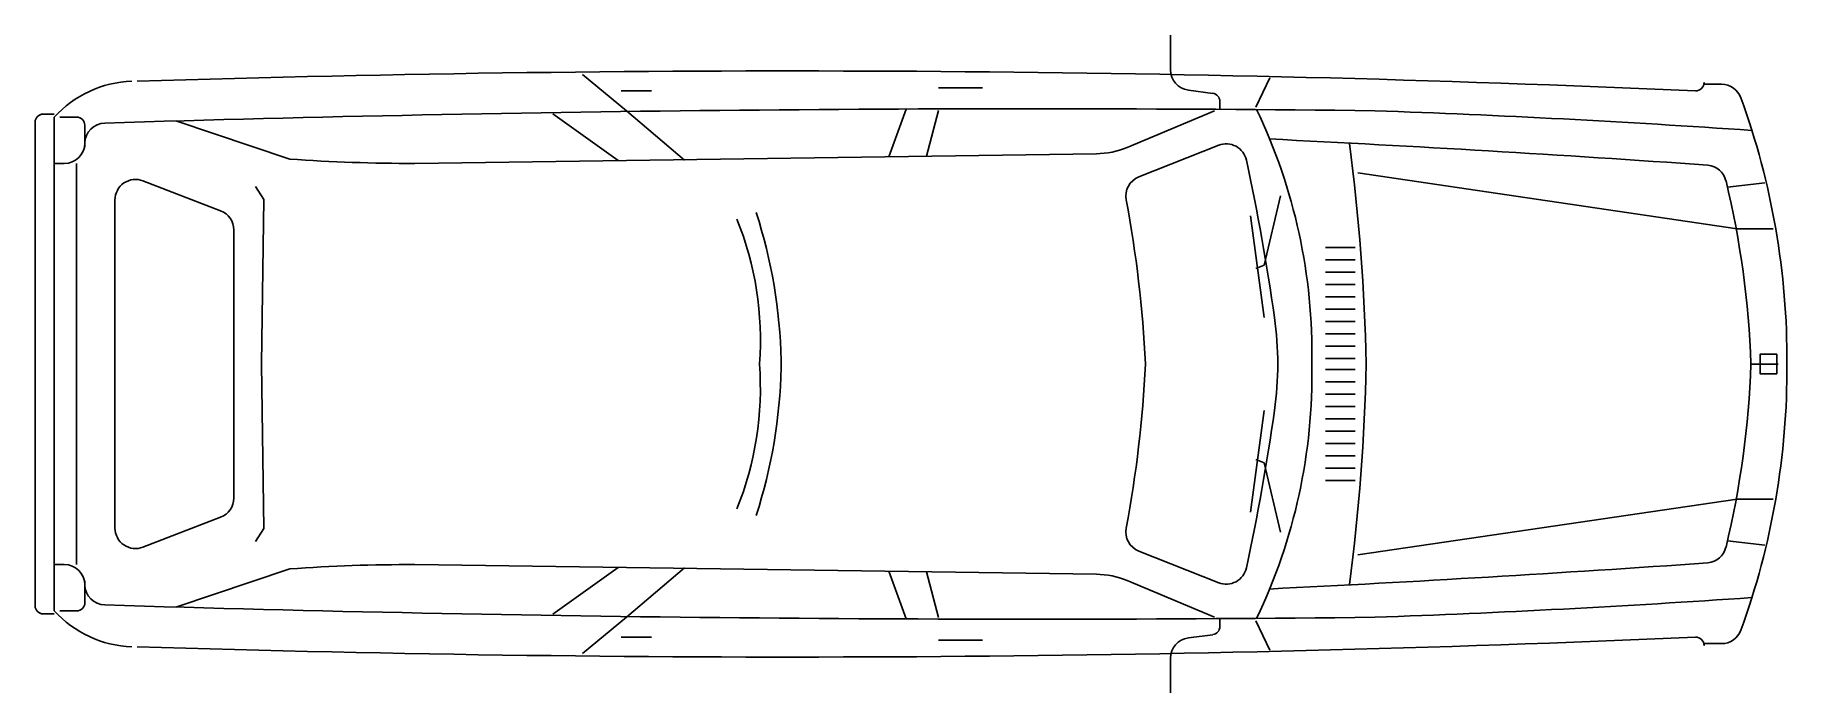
# Model space of a CAD drawing. Extents: x -4.49 to 0, y -0.84 to 0.84.
import ezdxf

# ---------------------------------------------------------------- set-up
doc = ezdxf.new("R2010")
doc.units = 0
doc.header["$LTSCALE"] = 100
doc.header["$MEASUREMENT"] = 0
doc.layers.add('C-CARRO', color=2, linetype='CONTINUOUS')

msp = doc.modelspace()

# ---------------------------------------------------------------- linework, layer by layer
at = {"layer": 'C-CARRO', "linetype": 'CONTINUOUS'}
for p, q in [((-1.5794, 0.8423), (-1.5794, 0.7534)), ((-2.973, 0.6484), (-3.0856, 0.7415)), ((-1.3606, 0.6572), (-1.3252, 0.7326)), ((-2.9869, 0.6993), (-2.9087, 0.6993)), ((-2.1733, 0.7071), (-2.0607, 0.7071)), ((-1.5335, 0.7011), (-1.4711, 0.6929)), ((-4.4388, 0.6398), (-4.467, 0.6398)), ((-4.4388, 0.0089), (-4.4388, 0.6317)), ((-2.9942, 0.5207), (-3.1613, 0.6406)), ((-2.824, 0.522), (-2.973, 0.6484)), ((-2.3008, 0.5301), (-2.2563, 0.6522)), ((-2.204, 0.5318), (-2.1733, 0.6487)), ((-1.4528, 0.672), (-1.4528, 0.652)), ((-4.4881, 0.0166), (-4.4881, 0.6187)), ((-4.382, 0.0166), (-4.382, 0.5131)), ((-4.2116, 0.4688), (-4.0126, 0.3921)), ((-1.099, 0.4888), (-0.1275, 0.3458)), ((-0.1522, 0.4524), (-0.0568, 0.4633)), ((-4.2833, 0), (-4.2833, 0.4197)), ((-1.2973, 0.43), (-1.3392, 0.2527)), ((-1.3392, 0.1186), (-1.3746, 0.379)), ((-3.9789, 0.3429), (-3.9789, 0.0089)), ((-0.1275, 0.3458), (-0.0354, 0.3458)), ((-1.1819, 0.2981), (-1.1065, 0.2981)), ((-1.3392, 0.2527), (-1.3606, 0.2438)), ((-1.1819, 0.2665), (-1.1065, 0.2665)), ((-1.1819, 0.2349), (-1.1065, 0.2349)), ((-1.1819, 0.2032), (-1.1065, 0.2032)), ((-1.1819, 0.1716), (-1.1065, 0.1716)), ((-1.1819, 0.14), (-1.1065, 0.14)), ((-1.1819, 0.1083), (-1.1065, 0.1083)), ((-1.1819, 0.0767), (-1.1065, 0.0767)), ((-1.1819, 0.0451), (-1.1065, 0.0451)), ((-4.4881, -0.018), (-4.4881, 0.0166)), ((-4.4388, 0.013), (-4.4388, -0.6331)), ((-4.382, 0.021), (-4.382, -0.5145)), ((-1.1819, 0.0134), (-1.1065, 0.0134)), ((-4.4881, -0.018), (-4.4881, -0.6201)), ((-3.9081, -0.0014), (-3.9016, -0.4225)), ((-1.1819, -0.0148), (-1.1065, -0.0148)), ((-1.1819, -0.0464), (-1.1065, -0.0464)), ((-1.1819, -0.0781), (-1.1065, -0.0781)), ((-1.3392, -0.12), (-1.3746, -0.3804)), ((-1.1819, -0.1097), (-1.1065, -0.1097)), ((-1.1819, -0.1413), (-1.1065, -0.1413)), ((-1.1819, -0.173), (-1.1065, -0.173)), ((-1.1819, -0.2046), (-1.1065, -0.2046)), ((-1.3392, -0.2541), (-1.3606, -0.2452)), ((-1.2973, -0.4314), (-1.3392, -0.2541)), ((-1.1819, -0.2362), (-1.1065, -0.2362)), ((-1.1819, -0.2679), (-1.1065, -0.2679)), ((-1.1819, -0.2995), (-1.1065, -0.2995)), ((-3.9016, -0.4225), (-3.923, -0.4558)), ((-0.1522, -0.4538), (-0.0568, -0.4646)), ((-2.9942, -0.5221), (-3.1613, -0.642)), ((-2.824, -0.5234), (-2.973, -0.6497)), ((-2.3008, -0.5314), (-2.2563, -0.6535)), ((-2.204, -0.5332), (-2.1733, -0.65)), ((-4.3606, -0.6123), (-4.3606, -0.5569)), ((-4.4388, -0.6412), (-4.467, -0.6412)), ((-4.4248, -0.6334), (-4.3816, -0.6334)), ((-2.973, -0.6497), (-3.0856, -0.7428)), ((-1.4528, -0.6733), (-1.4528, -0.6534)), ((-1.3606, -0.6586), (-1.3252, -0.734)), ((-2.9869, -0.7007), (-2.9087, -0.7007)), ((-2.1733, -0.7085), (-2.0607, -0.7085)), ((-1.5335, -0.7024), (-1.4711, -0.6943)), ((-1.5794, -0.8437), (-1.5794, -0.7547))]:
    msp.add_line(p, q, dxfattribs=at)
for points in [[(0, 0, 0.08858), (-0.1179, 0.6812, 0.315556), (-0.1675, 0.716), (-0.2123, 0.716), (-0.2123, 0.7204, -0.429001), (-0.2344, 0.6994, 0.01892), (-4.2265, 0.7237, 0.019147)], [(-0.0898, 0.5978, 0.008534), (-1.0562, 0.6484, 0.010504), (-4.3096, 0.6168, 0.399706), (-4.3606, 0.565, -0.409381), (-4.4133, 0.5131), (-4.4388, 0.5131)], [(-4.3606, 0.5556), (-4.3606, 0.611, 0.414214), (-4.3816, 0.632), (-4.4248, 0.632)], [(-4.1272, 0.6226), (-3.8354, 0.5244, 0.018848), (-3.5151, 0.5134), (-1.7692, 0.538, 0.096165), (-1.6905, 0.5544), (-1.4667, 0.6484)], [(-1.2172, 0, 0.116957), (-1.3588, 0.6514, 0.116957)], [(-1.6436, 0, 0.034633), (-1.6928, 0.42, -0.359343), (-1.6604, 0.4787), (-1.4557, 0.5597, -0.463673), (-1.3848, 0.5217, -0.017325), (-1.3129, 0.1183, -0.070894), (-1.3129, -0.1197, -0.017325), (-1.3848, -0.5231, -0.463673), (-1.4557, -0.5611), (-1.6604, -0.4801, -0.359343), (-1.6928, -0.4213, 0.034633), (-1.6436, -0.0014)], [(-2.6406, -0.3893, 0.071428), (-2.5764, -0.0102), (-2.5764, 0.0089, 0.071428), (-2.6406, 0.3879)], [(-4.2833, 0.013), (-4.2833, -0.421, 0.526698), (-4.2116, -0.4702), (-4.0126, -0.3934, 0.310017), (-3.9789, -0.3442), (-3.9789, 0.013)], [(-4.2265, -0.7251, 0.01892), (-0.2344, -0.7007, -0.429001), (-0.2123, -0.7218), (-0.2123, -0.7173), (-0.1675, -0.7173, 0.315556), (-0.1179, -0.6826, 0.08858), (0, -0.0014)], [(-2.69, -0.3715, 0.115466), (-2.6323, -0.0014, 0.115466)], [(-1.3588, -0.6527, 0.116957), (-1.2172, -0.0014, 0.116957)], [(-4.4388, -0.5145), (-4.4133, -0.5145, -0.409381), (-4.3606, -0.5664, 0.399706), (-4.3096, -0.6182, 0.010504), (-1.0562, -0.6497, 0.008534), (-0.0898, -0.5991)], [(-4.1272, -0.624), (-3.8354, -0.5258, -0.018848), (-3.5151, -0.5147), (-1.7692, -0.5393, -0.096165), (-1.6905, -0.5558), (-1.4667, -0.6497)]]:
    msp.add_lwpolyline(points, format="xyb", dxfattribs=at)
for points in [[(-3.9081, 0), (-3.9016, 0.4212), (-3.923, 0.4544)], [(-0.0689, -0.0007), (-0.0689, 0.0244), (-0.0261, 0.0244), (-0.0261, -0.0007), (-0.0261, -0.0257), (-0.0689, -0.0257), (-0.0689, -0.0007), (-0.0922, -0.0007), (-0.0224, -0.0007)], [(-1.099, -0.4901), (-0.1275, -0.3472), (-0.0354, -0.3472)]]:
    msp.add_lwpolyline(points, dxfattribs=at)
for centre, radius, start, end in [((-4.2315, 0.4447), 0.2792, 91.8429, 137.9318), ((-1.5266, 0.7534), 0.0527, 180, 262.5194), ((-1.4739, 0.672), 0.0211, 0, 82.5194), ((-4.467, 0.6187), 0.0211, 90, 180), ((-4.1629, -56.558), 57.2043, 86.03027, 87.15834), ((-6.4271, -0.1224), 5.3509, 1.3106, 7.3713), ((-0.2074, 0.4564), 0.0527, 13.4685, 84.8993), ((-4.2306, 0.4197), 0.0527, 68.8973, 180), ((-2.4707, -0.0856), 2.3801, 2.0617, 13.4685), ((-4.0316, 0.3429), 0.0527, 0, 68.8973), ((-3.4519, 0.0618), 0.822, 355.6891, 22.0353), ((-6.4271, 0.121), 5.3509, 352.6287, 358.6894), ((-2.4707, 0.0843), 2.3801, 346.5315, 357.9383), ((-0.2074, -0.4578), 0.0527, 275.1007, 346.5315), ((-4.1629, 56.5567), 57.2043, 272.84166, 273.96973), ((-4.467, -0.6201), 0.0211, 180, 270), ((-4.3816, -0.6123), 0.0211, 270, 0), ((-4.2315, -0.446), 0.2792, 222.0682, 268.1571), ((-1.5266, -0.7547), 0.0527, 97.4806, 180), ((-1.4739, -0.6733), 0.0211, 277.4806, 0)]:
    msp.add_arc(centre, radius, start, end, dxfattribs=at)

doc.saveas('drawing.dxf')
